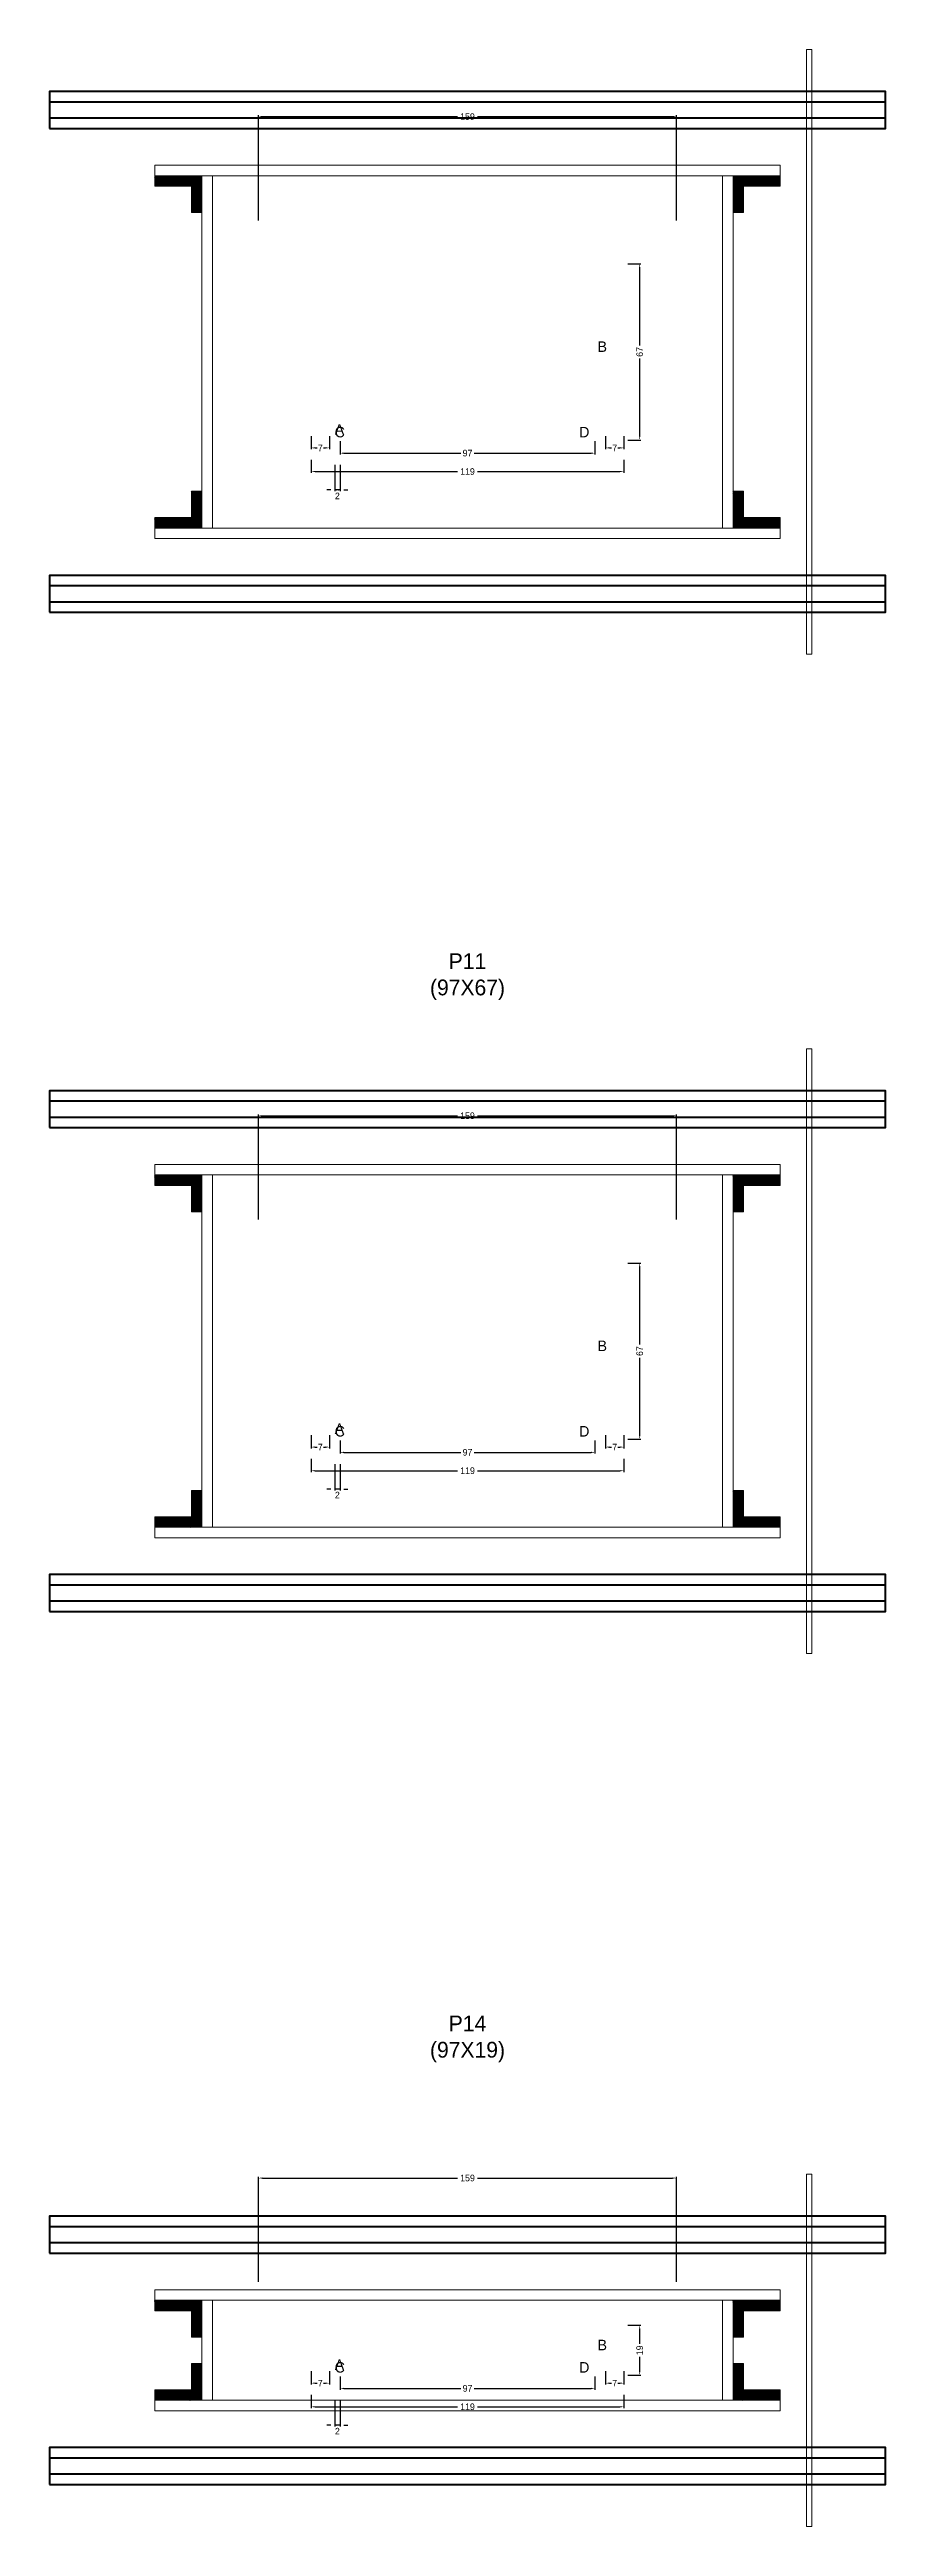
# Model space of a CAD drawing. Header units: centimetres. Extents: x -12000 to 4120, y -3806 to 2716.
# Drawn here: x -159 to 159, y -1447 to -505 of the extents above; entities that cross this region are included whole.
import ezdxf

# ---------------------------------------------------------------- set-up
doc = ezdxf.new("R2010")
doc.units = ezdxf.units.CM
for name, color, linetype in [('COTA', 241, 'Continuous'), ('GRAVATA', 224, 'Continuous'), ('Hachura', 251, 'Continuous'), ('NOMENCLATURA', 7, 'Continuous'), ('SARRAFO', 251, 'Continuous')]:
    doc.layers.add(name, color=color, linetype=linetype)
doc.dimstyles.new('cotax2', dxfattribs={"dimtxt": 2.5, "dimasz": 1.5, "dimexe": 0.5, "dimexo": 0.5, "dimgap": 0.5, "dimtad": 1, "dimcen": 2.5, "dimazin": 3, "dimtfac": 1, "dimtmove": 0, "dimatfit": 3})

# ---------------------------------------------------------------- blocks, each defined once
blk = doc.blocks.new('_CLOSEDFILLED')
at = {"color": 0, "linetype": 'BYBLOCK'}
blk.add_solid([(-1, 0.16), (0, 0), (-1, -0.16)], dxfattribs=at)
blk = doc.blocks.new('*D66')
for p, q in [((-59.5, -661), (-59.5, -666)), ((-58, -665.5), (-3.75, -665.5)), ((3.75, -665.5), (58, -665.5)), ((59.5, -661), (59.5, -666))]:
    blk.add_line(p, q)
at = {"layer": 'Defpoints'}
for p in [(-59.5, -660.5), (-59.5, -665.5), (59.5, -660.5)]:
    blk.add_point(p, dxfattribs=at)
at = {"layer": 'COTA', "xscale": 1.5, "yscale": 1.5, "rotation": 180}
blk.add_blockref('_CLOSEDFILLED', (-59.5, -665.5), dxfattribs=at)
at = {"layer": 'COTA', "xscale": 1.5, "yscale": 1.5}
blk.add_blockref('_CLOSEDFILLED', (59.5, -665.5), dxfattribs=at)
at = {"layer": 'COTA', "insert": (0, -665.5), "char_height": 2.5, "attachment_point": 5}
blk.add_mtext('119', dxfattribs=at)
blk = doc.blocks.new('*D67')
for p, q in [((-48.5, -654), (-48.5, -659)), ((-47, -658.5), (-2.5, -658.5)), ((2.5, -658.5), (47, -658.5)), ((48.5, -654), (48.5, -659))]:
    blk.add_line(p, q)
at = {"layer": 'Defpoints'}
for p in [(-48.5, -653.5), (-48.5, -658.5), (48.5, -653.5)]:
    blk.add_point(p, dxfattribs=at)
at = {"layer": 'COTA', "xscale": 1.5, "yscale": 1.5, "rotation": 180}
blk.add_blockref('_CLOSEDFILLED', (-48.5, -658.5), dxfattribs=at)
at = {"layer": 'COTA', "xscale": 1.5, "yscale": 1.5}
blk.add_blockref('_CLOSEDFILLED', (48.5, -658.5), dxfattribs=at)
at = {"layer": 'COTA', "insert": (0, -658.5), "char_height": 2.5, "attachment_point": 5}
blk.add_mtext('97', dxfattribs=at)
blk = doc.blocks.new('*D68')
for p, q in [((61, -586.5), (66, -586.5)), ((65.5, -617.5), (65.5, -588)), ((65.5, -652), (65.5, -622.5)), ((61, -653.5), (66, -653.5))]:
    blk.add_line(p, q)
at = {"layer": 'Defpoints'}
for p in [(60.5, -586.5), (60.5, -653.5), (65.5, -653.5)]:
    blk.add_point(p, dxfattribs=at)
at = {"layer": 'COTA', "xscale": 1.5, "yscale": 1.5}
for p, rotation in [((65.5, -586.5), 90), ((65.5, -653.5), 270)]:
    blk.add_blockref('_CLOSEDFILLED', p, dxfattribs=dict(at, rotation=rotation))
at = {"layer": 'COTA', "insert": (65.5, -620), "char_height": 2.5, "attachment_point": 5, "rotation": 90}
blk.add_mtext('67', dxfattribs=at)
blk = doc.blocks.new('*D69')
for p, q in [((-59.5, -652), (-59.5, -657)), ((-58, -656.5), (-57.25, -656.5)), ((-54.75, -656.5), (-54, -656.5)), ((-52.5, -652), (-52.5, -657))]:
    blk.add_line(p, q)
at = {"layer": 'Defpoints'}
for p in [(-59.5, -651.5), (-59.5, -656.5), (-52.5, -651.5)]:
    blk.add_point(p, dxfattribs=at)
at = {"layer": 'COTA', "xscale": 1.5, "yscale": 1.5, "rotation": 180}
blk.add_blockref('_CLOSEDFILLED', (-59.5, -656.5), dxfattribs=at)
at = {"layer": 'COTA', "xscale": 1.5, "yscale": 1.5}
blk.add_blockref('_CLOSEDFILLED', (-52.5, -656.5), dxfattribs=at)
at = {"layer": 'COTA', "insert": (-56, -656.5), "char_height": 2.5, "attachment_point": 5}
blk.add_mtext('7', dxfattribs=at)
blk = doc.blocks.new('*D70')
for p, q in [((52.5, -652), (52.5, -657)), ((54, -656.5), (54.75, -656.5)), ((57.25, -656.5), (58, -656.5)), ((59.5, -652), (59.5, -657))]:
    blk.add_line(p, q)
at = {"layer": 'Defpoints'}
for p in [(52.5, -651.5), (52.5, -656.5), (59.5, -651.5)]:
    blk.add_point(p, dxfattribs=at)
at = {"layer": 'COTA', "xscale": 1.5, "yscale": 1.5, "rotation": 180}
blk.add_blockref('_CLOSEDFILLED', (52.5, -656.5), dxfattribs=at)
at = {"layer": 'COTA', "xscale": 1.5, "yscale": 1.5}
blk.add_blockref('_CLOSEDFILLED', (59.5, -656.5), dxfattribs=at)
at = {"layer": 'COTA', "insert": (56, -656.5), "char_height": 2.5, "attachment_point": 5}
blk.add_mtext('7', dxfattribs=at)
blk = doc.blocks.new('*D71')
for p, q in [((-79.5, -570), (-79.5, -530)), ((-78, -530.5), (-3.75, -530.5)), ((3.75, -530.5), (78, -530.5)), ((79.5, -570), (79.5, -530))]:
    blk.add_line(p, q)
at = {"layer": 'Defpoints'}
for p in [(-79.5, -530.5), (-79.5, -570.5), (79.5, -570.5)]:
    blk.add_point(p, dxfattribs=at)
at = {"layer": 'COTA', "xscale": 1.5, "yscale": 1.5, "rotation": 180}
blk.add_blockref('_CLOSEDFILLED', (-79.5, -530.5), dxfattribs=at)
at = {"layer": 'COTA', "xscale": 1.5, "yscale": 1.5}
blk.add_blockref('_CLOSEDFILLED', (79.5, -530.5), dxfattribs=at)
at = {"layer": 'COTA', "insert": (0, -530.5), "char_height": 2.5, "attachment_point": 5}
blk.add_mtext('159', dxfattribs=at)
blk = doc.blocks.new('*D92')
for p, q in [((-59.5, -1041), (-59.5, -1046)), ((-58, -1045.5), (-3.75, -1045.5)), ((3.75, -1045.5), (58, -1045.5)), ((59.5, -1041), (59.5, -1046))]:
    blk.add_line(p, q)
at = {"layer": 'Defpoints'}
for p in [(-59.5, -1040.5), (-59.5, -1045.5), (59.5, -1040.5)]:
    blk.add_point(p, dxfattribs=at)
at = {"layer": 'COTA', "xscale": 1.5, "yscale": 1.5, "rotation": 180}
blk.add_blockref('_CLOSEDFILLED', (-59.5, -1045.5), dxfattribs=at)
at = {"layer": 'COTA', "xscale": 1.5, "yscale": 1.5}
blk.add_blockref('_CLOSEDFILLED', (59.5, -1045.5), dxfattribs=at)
at = {"layer": 'COTA', "insert": (0, -1045.5), "char_height": 2.5, "attachment_point": 5}
blk.add_mtext('119', dxfattribs=at)
blk = doc.blocks.new('*D93')
for p, q in [((-48.5, -1034), (-48.5, -1039)), ((48.5, -1034), (48.5, -1039)), ((-47, -1038.5), (-2.5, -1038.5)), ((2.5, -1038.5), (47, -1038.5))]:
    blk.add_line(p, q)
at = {"layer": 'Defpoints'}
for p in [(-48.5, -1033.5), (48.5, -1033.5), (-48.5, -1038.5)]:
    blk.add_point(p, dxfattribs=at)
at = {"layer": 'COTA', "xscale": 1.5, "yscale": 1.5, "rotation": 180}
blk.add_blockref('_CLOSEDFILLED', (-48.5, -1038.5), dxfattribs=at)
at = {"layer": 'COTA', "xscale": 1.5, "yscale": 1.5}
blk.add_blockref('_CLOSEDFILLED', (48.5, -1038.5), dxfattribs=at)
at = {"layer": 'COTA', "insert": (0, -1038.5), "char_height": 2.5, "attachment_point": 5}
blk.add_mtext('97', dxfattribs=at)
blk = doc.blocks.new('*D94')
for p, q in [((61, -966.5), (66, -966.5)), ((65.5, -997.5), (65.5, -968)), ((65.5, -1032), (65.5, -1002.5)), ((61, -1033.5), (66, -1033.5))]:
    blk.add_line(p, q)
at = {"layer": 'Defpoints'}
for p in [(60.5, -966.5), (60.5, -1033.5), (65.5, -1033.5)]:
    blk.add_point(p, dxfattribs=at)
at = {"layer": 'COTA', "xscale": 1.5, "yscale": 1.5}
for p, rotation in [((65.5, -966.5), 90), ((65.5, -1033.5), 270)]:
    blk.add_blockref('_CLOSEDFILLED', p, dxfattribs=dict(at, rotation=rotation))
at = {"layer": 'COTA', "insert": (65.5, -1000), "char_height": 2.5, "attachment_point": 5, "rotation": 90}
blk.add_mtext('67', dxfattribs=at)
blk = doc.blocks.new('*D95')
for p, q in [((-59.5, -1032), (-59.5, -1037)), ((-52.5, -1032), (-52.5, -1037)), ((-58, -1036.5), (-57.25, -1036.5)), ((-54.75, -1036.5), (-54, -1036.5))]:
    blk.add_line(p, q)
at = {"layer": 'Defpoints'}
for p in [(-59.5, -1031.5), (-52.5, -1031.5), (-59.5, -1036.5)]:
    blk.add_point(p, dxfattribs=at)
at = {"layer": 'COTA', "xscale": 1.5, "yscale": 1.5, "rotation": 180}
blk.add_blockref('_CLOSEDFILLED', (-59.5, -1036.5), dxfattribs=at)
at = {"layer": 'COTA', "xscale": 1.5, "yscale": 1.5}
blk.add_blockref('_CLOSEDFILLED', (-52.5, -1036.5), dxfattribs=at)
at = {"layer": 'COTA', "insert": (-56, -1036.5), "char_height": 2.5, "attachment_point": 5}
blk.add_mtext('7', dxfattribs=at)
blk = doc.blocks.new('*D96')
for p, q in [((52.5, -1032), (52.5, -1037)), ((59.5, -1032), (59.5, -1037)), ((54, -1036.5), (54.75, -1036.5)), ((57.25, -1036.5), (58, -1036.5))]:
    blk.add_line(p, q)
at = {"layer": 'Defpoints'}
for p in [(52.5, -1031.5), (59.5, -1031.5), (52.5, -1036.5)]:
    blk.add_point(p, dxfattribs=at)
at = {"layer": 'COTA', "xscale": 1.5, "yscale": 1.5, "rotation": 180}
blk.add_blockref('_CLOSEDFILLED', (52.5, -1036.5), dxfattribs=at)
at = {"layer": 'COTA', "xscale": 1.5, "yscale": 1.5}
blk.add_blockref('_CLOSEDFILLED', (59.5, -1036.5), dxfattribs=at)
at = {"layer": 'COTA', "insert": (56, -1036.5), "char_height": 2.5, "attachment_point": 5}
blk.add_mtext('7', dxfattribs=at)
blk = doc.blocks.new('*D97')
for p, q in [((-79.5, -950), (-79.5, -910)), ((-78, -910.5), (-3.75, -910.5)), ((3.75, -910.5), (78, -910.5)), ((79.5, -950), (79.5, -910))]:
    blk.add_line(p, q)
at = {"layer": 'Defpoints'}
for p in [(-79.5, -910.5), (-79.5, -950.5), (79.5, -950.5)]:
    blk.add_point(p, dxfattribs=at)
at = {"layer": 'COTA', "xscale": 1.5, "yscale": 1.5, "rotation": 180}
blk.add_blockref('_CLOSEDFILLED', (-79.5, -910.5), dxfattribs=at)
at = {"layer": 'COTA', "xscale": 1.5, "yscale": 1.5}
blk.add_blockref('_CLOSEDFILLED', (79.5, -910.5), dxfattribs=at)
at = {"layer": 'COTA', "insert": (0, -910.5), "char_height": 2.5, "attachment_point": 5}
blk.add_mtext('159', dxfattribs=at)
blk = doc.blocks.new('*D118')
for p, q in [((-59.5, -1397), (-59.5, -1402)), ((-58, -1401.5), (-3.75, -1401.5)), ((3.75, -1401.5), (58, -1401.5)), ((59.5, -1397), (59.5, -1402))]:
    blk.add_line(p, q)
at = {"layer": 'Defpoints'}
for p in [(-59.5, -1396.5), (-59.5, -1401.5), (59.5, -1396.5)]:
    blk.add_point(p, dxfattribs=at)
at = {"layer": 'COTA', "xscale": 1.5, "yscale": 1.5, "rotation": 180}
blk.add_blockref('_CLOSEDFILLED', (-59.5, -1401.5), dxfattribs=at)
at = {"layer": 'COTA', "xscale": 1.5, "yscale": 1.5}
blk.add_blockref('_CLOSEDFILLED', (59.5, -1401.5), dxfattribs=at)
at = {"layer": 'COTA', "insert": (0, -1401.5), "char_height": 2.5, "attachment_point": 5}
blk.add_mtext('119', dxfattribs=at)
blk = doc.blocks.new('*D119')
for p, q in [((-48.5, -1390), (-48.5, -1395)), ((48.5, -1390), (48.5, -1395)), ((-47, -1394.5), (-2.5, -1394.5)), ((2.5, -1394.5), (47, -1394.5))]:
    blk.add_line(p, q)
at = {"layer": 'Defpoints'}
for p in [(-48.5, -1389.5), (48.5, -1389.5), (-48.5, -1394.5)]:
    blk.add_point(p, dxfattribs=at)
at = {"layer": 'COTA', "xscale": 1.5, "yscale": 1.5, "rotation": 180}
blk.add_blockref('_CLOSEDFILLED', (-48.5, -1394.5), dxfattribs=at)
at = {"layer": 'COTA', "xscale": 1.5, "yscale": 1.5}
blk.add_blockref('_CLOSEDFILLED', (48.5, -1394.5), dxfattribs=at)
at = {"layer": 'COTA', "insert": (0, -1394.5), "char_height": 2.5, "attachment_point": 5}
blk.add_mtext('97', dxfattribs=at)
blk = doc.blocks.new('*D120')
for p, q in [((61, -1370.5), (66, -1370.5)), ((65.5, -1377.5), (65.5, -1372)), ((65.5, -1388), (65.5, -1382.5)), ((61, -1389.5), (66, -1389.5))]:
    blk.add_line(p, q)
at = {"layer": 'Defpoints'}
for p in [(60.5, -1370.5), (60.5, -1389.5), (65.5, -1389.5)]:
    blk.add_point(p, dxfattribs=at)
at = {"layer": 'COTA', "xscale": 1.5, "yscale": 1.5}
for p, rotation in [((65.5, -1370.5), 90), ((65.5, -1389.5), 270)]:
    blk.add_blockref('_CLOSEDFILLED', p, dxfattribs=dict(at, rotation=rotation))
at = {"layer": 'COTA', "insert": (65.5, -1380), "char_height": 2.5, "attachment_point": 5, "rotation": 90}
blk.add_mtext('19', dxfattribs=at)
blk = doc.blocks.new('*D121')
for p, q in [((-59.5, -1388), (-59.5, -1393)), ((-58, -1392.5), (-57.25, -1392.5)), ((-54.75, -1392.5), (-54, -1392.5)), ((-52.5, -1388), (-52.5, -1393))]:
    blk.add_line(p, q)
at = {"layer": 'Defpoints'}
for p in [(-59.5, -1387.5), (-59.5, -1392.5), (-52.5, -1387.5)]:
    blk.add_point(p, dxfattribs=at)
at = {"layer": 'COTA', "xscale": 1.5, "yscale": 1.5, "rotation": 180}
blk.add_blockref('_CLOSEDFILLED', (-59.5, -1392.5), dxfattribs=at)
at = {"layer": 'COTA', "xscale": 1.5, "yscale": 1.5}
blk.add_blockref('_CLOSEDFILLED', (-52.5, -1392.5), dxfattribs=at)
at = {"layer": 'COTA', "insert": (-56, -1392.5), "char_height": 2.5, "attachment_point": 5}
blk.add_mtext('7', dxfattribs=at)
blk = doc.blocks.new('*D122')
for p, q in [((52.5, -1388), (52.5, -1393)), ((54, -1392.5), (54.75, -1392.5)), ((57.25, -1392.5), (58, -1392.5)), ((59.5, -1388), (59.5, -1393))]:
    blk.add_line(p, q)
at = {"layer": 'Defpoints'}
for p in [(52.5, -1387.5), (52.5, -1392.5), (59.5, -1387.5)]:
    blk.add_point(p, dxfattribs=at)
at = {"layer": 'COTA', "xscale": 1.5, "yscale": 1.5, "rotation": 180}
blk.add_blockref('_CLOSEDFILLED', (52.5, -1392.5), dxfattribs=at)
at = {"layer": 'COTA', "xscale": 1.5, "yscale": 1.5}
blk.add_blockref('_CLOSEDFILLED', (59.5, -1392.5), dxfattribs=at)
at = {"layer": 'COTA', "insert": (56, -1392.5), "char_height": 2.5, "attachment_point": 5}
blk.add_mtext('7', dxfattribs=at)
blk = doc.blocks.new('*D123')
for p, q in [((-79.5, -1354), (-79.5, -1314)), ((-78, -1314.5), (-3.75, -1314.5)), ((3.75, -1314.5), (78, -1314.5)), ((79.5, -1354), (79.5, -1314))]:
    blk.add_line(p, q)
at = {"layer": 'Defpoints'}
for p in [(-79.5, -1314.5), (-79.5, -1354.5), (79.5, -1354.5)]:
    blk.add_point(p, dxfattribs=at)
at = {"layer": 'COTA', "xscale": 1.5, "yscale": 1.5, "rotation": 180}
blk.add_blockref('_CLOSEDFILLED', (-79.5, -1314.5), dxfattribs=at)
at = {"layer": 'COTA', "xscale": 1.5, "yscale": 1.5}
blk.add_blockref('_CLOSEDFILLED', (79.5, -1314.5), dxfattribs=at)
at = {"layer": 'COTA', "insert": (0, -1314.5), "char_height": 2.5, "attachment_point": 5}
blk.add_mtext('159', dxfattribs=at)

msp = doc.modelspace()

# ---------------------------------------------------------------- hatches: boundary and pattern name
at = {"layer": 'SARRAFO'}
h = msp.add_hatch(dxfattribs=at)
h.set_pattern_fill('SOLID', scale=2)
h.paths.add_polyline_path([(-119, -557), (-105, -557), (-105, -553), (-119, -553)])
h = msp.add_hatch(dxfattribs=at)
h.set_pattern_fill('SOLID', scale=2)
h.paths.add_polyline_path([(-105, -567), (-101, -567), (-101, -553), (-105, -553)])
h = msp.add_hatch(dxfattribs=at)
h.set_pattern_fill('SOLID', scale=2)
h.paths.add_polyline_path([(101, -567), (105, -567), (105, -553), (101, -553)])
h = msp.add_hatch(dxfattribs=at)
h.set_pattern_fill('SOLID', scale=2)
h.paths.add_polyline_path([(105, -557), (119, -557), (119, -553), (105, -553)])
h = msp.add_hatch(dxfattribs=at)
h.set_pattern_fill('SOLID', scale=2)
h.paths.add_polyline_path([(-105, -687), (-101, -687), (-101, -673), (-105, -673)])
h = msp.add_hatch(dxfattribs=at)
h.set_pattern_fill('SOLID', scale=2)
h.paths.add_polyline_path([(101, -687), (105, -687), (105, -673), (101, -673)])
h = msp.add_hatch(dxfattribs=at)
h.set_pattern_fill('SOLID', scale=2)
h.paths.add_polyline_path([(-119, -687), (-105, -687), (-105, -683), (-119, -683)])
h = msp.add_hatch(dxfattribs=at)
h.set_pattern_fill('SOLID', scale=2)
h.paths.add_polyline_path([(105, -687), (119, -687), (119, -683), (105, -683)])
h = msp.add_hatch(dxfattribs=at)
h.set_pattern_fill('SOLID', scale=2)
h.paths.add_polyline_path([(-119, -937), (-105, -937), (-105, -933), (-119, -933)])
h = msp.add_hatch(dxfattribs=at)
h.set_pattern_fill('SOLID', scale=2)
h.paths.add_polyline_path([(-105, -947), (-101, -947), (-101, -933), (-105, -933)])
h = msp.add_hatch(dxfattribs=at)
h.set_pattern_fill('SOLID', scale=2)
h.paths.add_polyline_path([(101, -947), (105, -947), (105, -933), (101, -933)])
h = msp.add_hatch(dxfattribs=at)
h.set_pattern_fill('SOLID', scale=2)
h.paths.add_polyline_path([(105, -937), (119, -937), (119, -933), (105, -933)])
h = msp.add_hatch(dxfattribs=at)
h.set_pattern_fill('SOLID', scale=2)
h.paths.add_polyline_path([(-105, -1067), (-101, -1067), (-101, -1053), (-105, -1053)])
h = msp.add_hatch(dxfattribs=at)
h.set_pattern_fill('SOLID', scale=2)
h.paths.add_polyline_path([(101, -1067), (105, -1067), (105, -1053), (101, -1053)])
h = msp.add_hatch(dxfattribs=at)
h.set_pattern_fill('SOLID', scale=2)
h.paths.add_polyline_path([(-119, -1067), (-105, -1067), (-105, -1063), (-119, -1063)])
h = msp.add_hatch(dxfattribs=at)
h.set_pattern_fill('SOLID', scale=2)
h.paths.add_polyline_path([(105, -1067), (119, -1067), (119, -1063), (105, -1063)])
h = msp.add_hatch(dxfattribs=at)
h.set_pattern_fill('SOLID', scale=2)
h.paths.add_polyline_path([(-119, -1365), (-105, -1365), (-105, -1361), (-119, -1361)])
h = msp.add_hatch(dxfattribs=at)
h.set_pattern_fill('SOLID', scale=2)
h.paths.add_polyline_path([(-105, -1375), (-101, -1375), (-101, -1361), (-105, -1361)])
h = msp.add_hatch(dxfattribs=at)
h.set_pattern_fill('SOLID', scale=2)
h.paths.add_polyline_path([(101, -1375), (105, -1375), (105, -1361), (101, -1361)])
h = msp.add_hatch(dxfattribs=at)
h.set_pattern_fill('SOLID', scale=2)
h.paths.add_polyline_path([(105, -1365), (119, -1365), (119, -1361), (105, -1361)])
h = msp.add_hatch(dxfattribs=at)
h.set_pattern_fill('SOLID', scale=2)
h.paths.add_polyline_path([(-105, -1399), (-101, -1399), (-101, -1385), (-105, -1385)])
h = msp.add_hatch(dxfattribs=at)
h.set_pattern_fill('SOLID', scale=2)
h.paths.add_polyline_path([(101, -1399), (105, -1399), (105, -1385), (101, -1385)])
h = msp.add_hatch(dxfattribs=at)
h.set_pattern_fill('SOLID', scale=2)
h.paths.add_polyline_path([(-119, -1399), (-105, -1399), (-105, -1395), (-119, -1395)])
h = msp.add_hatch(dxfattribs=at)
h.set_pattern_fill('SOLID', scale=2)
h.paths.add_polyline_path([(105, -1399), (119, -1399), (119, -1395), (105, -1395)])

# ---------------------------------------------------------------- linework, layer by layer
at = {"layer": 'GRAVATA', "lineweight": 50}
for points in [[(-159, -535), (159, -535), (159, -521), (-159, -521)], [(-159, -531), (159, -531), (159, -525), (-159, -525)], [(-159, -719), (159, -719), (159, -705), (-159, -705)], [(-159, -715), (159, -715), (159, -709), (-159, -709)], [(-159, -915), (159, -915), (159, -901), (-159, -901)], [(-159, -911), (159, -911), (159, -905), (-159, -905)], [(-159, -1099), (159, -1099), (159, -1085), (-159, -1085)], [(-159, -1095), (159, -1095), (159, -1089), (-159, -1089)], [(-159, -1343), (159, -1343), (159, -1329), (-159, -1329)], [(-159, -1339), (159, -1339), (159, -1333), (-159, -1333)], [(-159, -1431), (159, -1431), (159, -1417), (-159, -1417)], [(-159, -1427), (159, -1427), (159, -1421), (-159, -1421)]]:
    msp.add_lwpolyline(points, close=True, dxfattribs=at)
at = {"layer": 'Hachura', "lineweight": 13}
for points in [[(129, -735), (131, -735), (131, -505), (129, -505)], [(129, -1115), (131, -1115), (131, -885), (129, -885)], [(129, -1447), (131, -1447), (131, -1313), (129, -1313)]]:
    msp.add_lwpolyline(points, close=True, dxfattribs=at)
at = {"layer": 'Hachura', "lineweight": 18}
for points in [[(-119, -553), (119, -553), (119, -549), (-119, -549)], [(-101, -687), (-97, -687), (-97, -553), (-101, -553)], [(97, -687), (101, -687), (101, -553), (97, -553)], [(-119, -691), (119, -691), (119, -687), (-119, -687)], [(-119, -933), (119, -933), (119, -929), (-119, -929)], [(-101, -1067), (-97, -1067), (-97, -933), (-101, -933)], [(97, -1067), (101, -1067), (101, -933), (97, -933)], [(-119, -1071), (119, -1071), (119, -1067), (-119, -1067)], [(-119, -1361), (119, -1361), (119, -1357), (-119, -1357)], [(-101, -1399), (-97, -1399), (-97, -1361), (-101, -1361)], [(97, -1399), (101, -1399), (101, -1361), (97, -1361)], [(-119, -1403), (119, -1403), (119, -1399), (-119, -1399)]]:
    msp.add_lwpolyline(points, close=True, dxfattribs=at)
at = {"layer": 'SARRAFO', "lineweight": 13}
for points in [[(-119, -557), (-105, -557), (-105, -553), (-119, -553)], [(-105, -567), (-101, -567), (-101, -553), (-105, -553)], [(101, -567), (105, -567), (105, -553), (101, -553)], [(105, -557), (119, -557), (119, -553), (105, -553)], [(-105, -687), (-101, -687), (-101, -673), (-105, -673)], [(101, -687), (105, -687), (105, -673), (101, -673)], [(-119, -687), (-105, -687), (-105, -683), (-119, -683)], [(105, -687), (119, -687), (119, -683), (105, -683)], [(-119, -937), (-105, -937), (-105, -933), (-119, -933)], [(-105, -947), (-101, -947), (-101, -933), (-105, -933)], [(101, -947), (105, -947), (105, -933), (101, -933)], [(105, -937), (119, -937), (119, -933), (105, -933)], [(-105, -1067), (-101, -1067), (-101, -1053), (-105, -1053)], [(101, -1067), (105, -1067), (105, -1053), (101, -1053)], [(-119, -1067), (-105, -1067), (-105, -1063), (-119, -1063)], [(105, -1067), (119, -1067), (119, -1063), (105, -1063)], [(-119, -1365), (-105, -1365), (-105, -1361), (-119, -1361)], [(-105, -1375), (-101, -1375), (-101, -1361), (-105, -1361)], [(101, -1375), (105, -1375), (105, -1361), (101, -1361)], [(105, -1365), (119, -1365), (119, -1361), (105, -1361)], [(-105, -1399), (-101, -1399), (-101, -1385), (-105, -1385)], [(101, -1399), (105, -1399), (105, -1385), (101, -1385)], [(-119, -1399), (-105, -1399), (-105, -1395), (-119, -1395)], [(105, -1399), (119, -1399), (119, -1395), (105, -1395)]]:
    msp.add_lwpolyline(points, close=True, dxfattribs=at)

# ---------------------------------------------------------------- texts
at = {"layer": 'NOMENCLATURA'}
for s, p in [('B', (49.5, -620)), ('A', (-50.5, -651.5)), ('C', (-50.5, -652.5)), ('D', (42.5, -652.5)), ('B', (49.5, -1000)), ('A', (-50.5, -1031.5)), ('C', (-50.5, -1032.5)), ('D', (42.5, -1032.5)), ('A', (-50.5, -1387.5)), ('C', (-50.5, -1388.5)), ('D', (42.5, -1388.5)), ('B', (49.5, -1380))]:
    msp.add_text(s, height=4, dxfattribs=at).set_placement(p)
at = {"layer": 'NOMENCLATURA', "char_height": 6, "attachment_point": 8}
for s, insert in [('P11\\P(97X67)', (0, -866.5)), ('P14\\P(97X19)', (0, -1270.5))]:
    msp.add_mtext(s, dxfattribs=dict(at, insert=insert))

# ---------------------------------------------------------------- dimensions: what is measured, and where the dimension line sits
at = {"layer": 'COTA'}
for base, p1, p2, picture, middle in [((-79.5, -530.5), (-79.5, -570.5), (79.5, -570.5), '*D71', (0, -530.5)), ((-59.5, -656.5), (-59.5, -651.5), (-52.5, -651.5), '*D69', (-56, -656.5)), ((-48.5, -658.5), (-48.5, -653.5), (48.5, -653.5), '*D67', (0, -658.5)), ((52.5, -656.5), (52.5, -651.5), (59.5, -651.5), '*D70', (56, -656.5)), ((-59.5, -665.5), (-59.5, -660.5), (59.5, -660.5), '*D66', (0, -665.5)), ((-79.5, -910.5), (-79.5, -950.5), (79.5, -950.5), '*D97', (0, -910.5)), ((-59.5, -1036.5), (-59.5, -1031.5), (-52.5, -1031.5), '*D95', (-56, -1036.5)), ((-48.5, -1038.5), (-48.5, -1033.5), (48.5, -1033.5), '*D93', (0, -1038.5)), ((52.5, -1036.5), (52.5, -1031.5), (59.5, -1031.5), '*D96', (56, -1036.5)), ((-59.5, -1045.5), (-59.5, -1040.5), (59.5, -1040.5), '*D92', (0, -1045.5)), ((-79.5, -1314.5), (-79.5, -1354.5), (79.5, -1354.5), '*D123', (0, -1314.5)), ((-59.5, -1392.5), (-59.5, -1387.5), (-52.5, -1387.5), '*D121', (-56, -1392.5)), ((-48.5, -1394.5), (-48.5, -1389.5), (48.5, -1389.5), '*D119', (0, -1394.5)), ((52.5, -1392.5), (52.5, -1387.5), (59.5, -1387.5), '*D122', (56, -1392.5)), ((-59.5, -1401.5), (-59.5, -1396.5), (59.5, -1396.5), '*D118', (0, -1401.5))]:
    dim = msp.add_linear_dim(base=base, p1=p1, p2=p2, dimstyle='cotax2', dxfattribs=at)
    dim.commit()
    dim.dimension.update_dxf_attribs({"geometry": picture, "text_midpoint": middle})
for base, p1, p2, picture, middle in [((65.5, -653.5), (60.5, -653.5), (60.5, -586.5), '*D68', (65.5, -620)), ((65.5, -1033.5), (60.5, -1033.5), (60.5, -966.5), '*D94', (65.5, -1000)), ((65.5, -1389.5), (60.5, -1389.5), (60.5, -1370.5), '*D120', (65.5, -1380))]:
    dim = msp.add_linear_dim(base=base, p1=p1, p2=p2, angle=90, dimstyle='cotax2', dxfattribs=at)
    dim.commit()
    dim.dimension.update_dxf_attribs({"geometry": picture, "text_midpoint": middle})
for base, p1, p2 in [((-48.5, -672.5), (-48.5, -662.5), (-50.5, -662.5)), ((-48.5, -1052.5), (-48.5, -1042.5), (-50.5, -1042.5)), ((-48.5, -1408.5), (-48.5, -1398.5), (-50.5, -1398.5))]:
    msp.add_linear_dim(base=base, p1=p1, p2=p2, dimstyle='cotax2', dxfattribs=at).render()

doc.saveas('drawing.dxf')
